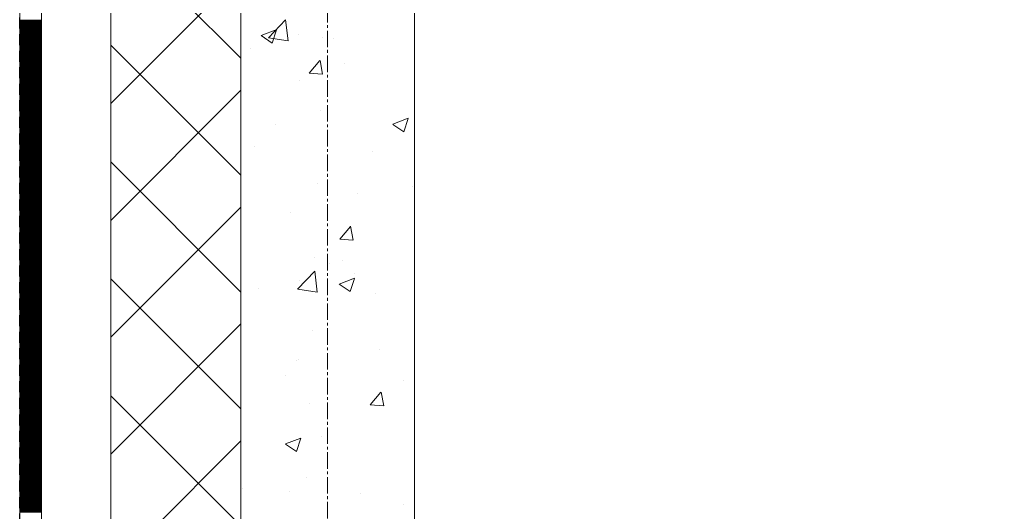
# Model space of a CAD drawing. Header units: millimetres. Extents: x 538266 to 1167394, y 114608 to 637157.
# Drawn here: x 828883 to 830013, y 194075 to 194643 of the extents above; entities that cross this region are included whole.
import ezdxf
from ezdxf.enums import TextEntityAlignment as Align

# ---------------------------------------------------------------- set-up
doc = ezdxf.new("R2010")
doc.units = ezdxf.units.MM
doc.linetypes.add('CENTER2', pattern=[28.575, 19.05, -3.175, 3.175, -3.175])
doc.linetypes.add('DASHED', pattern=[19.05, 12.7, -6.35])
doc.layers.get('Defpoints').update_dxf_attribs({"color": 140})
doc.layers.add('АР_Делит', color=120, linetype='Continuous', lineweight=0, plot=False)
for name, color, linetype, lineweight in [('АР_Стены ПЕНОблок', 52, 'Continuous', 20), ('АР_Тонкая', 254, 'Continuous', 5), ('АР_Утеплитель', 31, 'Continuous', 0), ('АР_Штриховка', 8, 'Continuous', 0)]:
    doc.layers.add(name, color=color, linetype=linetype, lineweight=lineweight)
doc.layers.add('РД_Оси_100', color=7, linetype='Continuous', lineweight=0, true_color=0x525252)
doc.styles.add('style1', font='ARIALN.TTF')

# ---------------------------------------------------------------- blocks, each defined once
blk = doc.blocks.new('2_этаж')
at = {"layer": 'АР_Стены ПЕНОблок', "color": 18, "linetype": 'Continuous', "lineweight": 20, "true_color": 0x000000}
for p, q in [((672773.6, 213213.2), (672773.6, 137013.2)), ((672973.6, 137013.2), (672973.6, 213213.2))]:
    blk.add_line(p, q, dxfattribs=at)
at = {"layer": 'АР_Тонкая', "color": 18, "linetype": 'Continuous', "lineweight": 5, "true_color": 0x000000}
for p, q in [((672518.6, 213213.2), (672518.6, 137013.2)), ((672543.6, 213213.2), (672543.6, 137013.2)), ((672543.6, 137013.2), (672543.6, 213213.2)), ((672623.6, 137013.2), (672623.6, 213213.2))]:
    blk.add_line(p, q, dxfattribs=at)
at = {"layer": 'АР_Утеплитель', "color": 18, "linetype": 'Continuous', "lineweight": 0, "true_color": 0x000000}
for p, q in [((672623.6, 213213.2), (672623.6, 137013.2)), ((672773.6, 137013.2), (672773.6, 213213.2))]:
    blk.add_line(p, q, dxfattribs=at)
at = {"layer": 'АР_Штриховка', "color": 18, "linetype": 'Continuous', "lineweight": 0, "true_color": 0x000000}
for p, q in [((672773.6, 194598.1), (672623.6, 194748.1)), ((672623.6, 194546), (672773.6, 194696)), ((672518.6, 194642), (672543.6, 194642)), ((672805.2, 194621.7), (672825, 194642.3)), ((672827.9, 194618.2), (672825.1, 194642.3)), ((672518.6, 194641), (672543.6, 194641)), ((672518.6, 194640), (672543.6, 194640)), ((672518.6, 194639), (672543.6, 194639)), ((672518.6, 194638), (672543.6, 194638)), ((672518.6, 194637), (672543.6, 194637)), ((672518.6, 194636), (672543.6, 194636)), ((672518.6, 194635), (672543.6, 194635)), ((672518.6, 194634), (672543.6, 194634)), ((672518.6, 194633), (672543.6, 194633)), ((672518.6, 194632), (672543.6, 194632)), ((672518.6, 194631), (672543.6, 194631)), ((672797, 194624.3), (672814.8, 194631.2)), ((672809.6, 194615.6), (672814.7, 194631)), ((672518.6, 194630), (672543.6, 194630)), ((672518.6, 194629), (672543.6, 194629)), ((672518.6, 194628), (672543.6, 194628)), ((672518.6, 194627), (672543.6, 194627)), ((672518.6, 194626), (672543.6, 194626)), ((672518.6, 194625), (672543.6, 194625)), ((672518.6, 194624), (672543.6, 194624)), ((672518.6, 194623), (672543.6, 194623)), ((672518.6, 194622), (672543.6, 194622)), ((672518.6, 194621), (672543.6, 194621)), ((672518.6, 194620), (672543.6, 194620)), ((672518.6, 194619), (672543.6, 194619)), ((672796.9, 194624.2), (672809.5, 194615.7)), ((672805.3, 194621.6), (672827.9, 194618.1)), ((672839.7, 194626), (672839.7, 194626)), ((672868, 194622.6), (672868, 194622.6)), ((672880.8, 194621.4), (672880.8, 194621.4)), ((672518.6, 194618), (672543.6, 194618)), ((672518.6, 194617), (672543.6, 194617)), ((672518.6, 194616), (672543.6, 194616)), ((672518.6, 194615), (672543.6, 194615)), ((672518.6, 194614), (672543.6, 194614)), ((672518.6, 194613), (672543.6, 194613)), ((672518.6, 194612), (672543.6, 194612)), ((672518.6, 194611), (672543.6, 194611)), ((672518.6, 194610), (672543.6, 194610)), ((672518.6, 194609), (672543.6, 194609)), ((672518.6, 194608), (672543.6, 194608)), ((672773.6, 194463.4), (672623.6, 194613.4)), ((672784.6, 194608.8), (672784.6, 194608.8)), ((672518.6, 194607), (672543.6, 194607)), ((672518.6, 194606), (672543.6, 194606)), ((672518.6, 194605), (672543.6, 194605)), ((672518.6, 194604), (672543.6, 194604)), ((672518.6, 194603), (672543.6, 194603)), ((672518.6, 194602), (672543.6, 194602)), ((672518.6, 194601), (672543.6, 194601)), ((672518.6, 194600), (672543.6, 194600)), ((672518.6, 194599), (672543.6, 194599)), ((672518.6, 194598), (672543.6, 194598)), ((672518.6, 194597), (672543.6, 194597)), ((672518.6, 194596), (672543.6, 194596)), ((672518.6, 194595), (672543.6, 194595)), ((672518.6, 194594), (672543.6, 194594)), ((672518.6, 194593), (672543.6, 194593)), ((672518.6, 194592), (672543.6, 194592)), ((672518.6, 194591), (672543.6, 194591)), ((672518.6, 194590), (672543.6, 194590)), ((672518.6, 194589), (672543.6, 194589)), ((672518.6, 194588), (672543.6, 194588)), ((672518.6, 194587), (672543.6, 194587)), ((672518.6, 194586), (672543.6, 194586)), ((672518.6, 194585), (672543.6, 194585)), ((672852.2, 194580.9), (672864.5, 194595.5)), ((672867.7, 194579.6), (672864.8, 194595.5)), ((672893.3, 194591.9), (672893.3, 194591.9)), ((672518.6, 194584), (672543.6, 194584)), ((672518.6, 194583), (672543.6, 194583)), ((672518.6, 194582), (672543.6, 194582)), ((672518.6, 194581), (672543.6, 194581)), ((672518.6, 194580), (672543.6, 194580)), ((672518.6, 194579), (672543.6, 194579)), ((672518.6, 194578), (672543.6, 194578)), ((672518.6, 194577), (672543.6, 194577)), ((672518.6, 194576), (672543.6, 194576)), ((672518.6, 194575), (672543.6, 194575)), ((672518.6, 194574), (672543.6, 194574)), ((672852.2, 194580.9), (672867.4, 194579.6)), ((672518.6, 194573), (672543.6, 194573)), ((672518.6, 194572), (672543.6, 194572)), ((672518.6, 194571), (672543.6, 194571)), ((672518.6, 194570), (672543.6, 194570)), ((672518.6, 194569), (672543.6, 194569)), ((672518.6, 194568), (672543.6, 194568)), ((672518.6, 194567), (672543.6, 194567)), ((672518.6, 194566), (672543.6, 194566)), ((672518.6, 194565), (672543.6, 194565)), ((672518.6, 194564), (672543.6, 194564)), ((672518.6, 194563), (672543.6, 194563)), ((672840.8, 194572.3), (672840.8, 194572.3)), ((672518.6, 194562), (672543.6, 194562)), ((672518.6, 194561), (672543.6, 194561)), ((672518.6, 194560), (672543.6, 194560)), ((672518.6, 194559), (672543.6, 194559)), ((672518.6, 194558), (672543.6, 194558)), ((672518.6, 194557), (672543.6, 194557)), ((672518.6, 194556), (672543.6, 194556)), ((672518.6, 194555), (672543.6, 194555)), ((672518.6, 194554), (672543.6, 194554)), ((672518.6, 194553), (672543.6, 194553)), ((672518.6, 194552), (672543.6, 194552)), ((672518.6, 194551), (672543.6, 194551)), ((672623.6, 194411.3), (672773.6, 194561.3)), ((672518.6, 194550), (672543.6, 194550)), ((672518.6, 194549), (672543.6, 194549)), ((672518.6, 194548), (672543.6, 194548)), ((672518.6, 194547), (672543.6, 194547)), ((672518.6, 194546), (672543.6, 194546)), ((672518.6, 194545), (672543.6, 194545)), ((672518.6, 194544), (672543.6, 194544)), ((672518.6, 194543), (672543.6, 194543)), ((672518.6, 194542), (672543.6, 194542)), ((672518.6, 194541), (672543.6, 194541)), ((672518.6, 194540), (672543.6, 194540)), ((672518.6, 194539), (672543.6, 194539)), ((672518.6, 194538), (672543.6, 194538)), ((672518.6, 194537), (672543.6, 194537)), ((672518.6, 194536), (672543.6, 194536)), ((672518.6, 194535), (672543.6, 194535)), ((672518.6, 194534), (672543.6, 194534)), ((672518.6, 194533), (672543.6, 194533)), ((672518.6, 194532), (672543.6, 194532)), ((672518.6, 194531), (672543.6, 194531)), ((672518.6, 194530), (672543.6, 194530)), ((672518.6, 194529), (672543.6, 194529)), ((672865, 194538), (672865, 194538)), ((672948.6, 194522.1), (672966.4, 194528.9)), ((672961.2, 194513.4), (672966.3, 194528.7)), ((672518.6, 194528), (672543.6, 194528)), ((672518.6, 194527), (672543.6, 194527)), ((672518.6, 194526), (672543.6, 194526)), ((672518.6, 194525), (672543.6, 194525)), ((672518.6, 194524), (672543.6, 194524)), ((672518.6, 194523), (672543.6, 194523)), ((672518.6, 194522), (672543.6, 194522)), ((672518.6, 194521), (672543.6, 194521)), ((672518.6, 194520), (672543.6, 194520)), ((672518.6, 194519), (672543.6, 194519)), ((672518.6, 194518), (672543.6, 194518)), ((672814, 194521.3), (672814, 194521.3)), ((672948.5, 194521.9), (672961.2, 194513.4)), ((672518.6, 194517), (672543.6, 194517)), ((672518.6, 194516), (672543.6, 194516)), ((672518.6, 194515), (672543.6, 194515)), ((672518.6, 194514), (672543.6, 194514)), ((672518.6, 194513), (672543.6, 194513)), ((672518.6, 194512), (672543.6, 194512)), ((672518.6, 194511), (672543.6, 194511)), ((672518.6, 194510), (672543.6, 194510)), ((672518.6, 194509), (672543.6, 194509)), ((672518.6, 194508), (672543.6, 194508)), ((672518.6, 194507), (672543.6, 194507)), ((672518.6, 194506), (672543.6, 194506)), ((672518.6, 194505), (672543.6, 194505)), ((672518.6, 194504), (672543.6, 194504)), ((672518.6, 194503), (672543.6, 194503)), ((672518.6, 194502), (672543.6, 194502)), ((672518.6, 194501), (672543.6, 194501)), ((672518.6, 194500), (672543.6, 194500)), ((672518.6, 194499), (672543.6, 194499)), ((672518.6, 194498), (672543.6, 194498)), ((672518.6, 194497), (672543.6, 194497)), ((672518.6, 194496), (672543.6, 194496)), ((672518.6, 194495), (672543.6, 194495)), ((672789.2, 194496.9), (672789.2, 194496.9)), ((672518.6, 194494), (672543.6, 194494)), ((672518.6, 194493), (672543.6, 194493)), ((672518.6, 194492), (672543.6, 194492)), ((672518.6, 194491), (672543.6, 194491)), ((672518.6, 194490), (672543.6, 194490)), ((672518.6, 194489), (672543.6, 194489)), ((672518.6, 194488), (672543.6, 194488)), ((672518.6, 194487), (672543.6, 194487)), ((672518.6, 194486), (672543.6, 194486)), ((672518.6, 194485), (672543.6, 194485)), ((672518.6, 194484), (672543.6, 194484)), ((672924.8, 194491.1), (672924.8, 194491.1)), ((672518.6, 194483), (672543.6, 194483)), ((672518.6, 194482), (672543.6, 194482)), ((672518.6, 194481), (672543.6, 194481)), ((672518.6, 194480), (672543.6, 194480)), ((672518.6, 194479), (672543.6, 194479)), ((672518.6, 194478), (672543.6, 194478)), ((672518.6, 194477), (672543.6, 194477)), ((672518.6, 194476), (672543.6, 194476)), ((672518.6, 194475), (672543.6, 194475)), ((672518.6, 194474), (672543.6, 194474)), ((672518.6, 194473), (672543.6, 194473)), ((672518.6, 194472), (672543.6, 194472)), ((672773.6, 194328.7), (672623.6, 194478.7)), ((672518.6, 194471), (672543.6, 194471)), ((672518.6, 194470), (672543.6, 194470)), ((672518.6, 194469), (672543.6, 194469)), ((672518.6, 194468), (672543.6, 194468)), ((672518.6, 194467), (672543.6, 194467)), ((672518.6, 194466), (672543.6, 194466)), ((672518.6, 194465), (672543.6, 194465)), ((672518.6, 194464), (672543.6, 194464)), ((672518.6, 194463), (672543.6, 194463)), ((672518.6, 194462), (672543.6, 194462)), ((672518.6, 194461), (672543.6, 194461)), ((672518.6, 194460), (672543.6, 194460)), ((672518.6, 194459), (672543.6, 194459)), ((672518.6, 194458), (672543.6, 194458)), ((672518.6, 194457), (672543.6, 194457)), ((672518.6, 194456), (672543.6, 194456)), ((672518.6, 194455), (672543.6, 194455)), ((672518.6, 194454), (672543.6, 194454)), ((672518.6, 194453), (672543.6, 194453)), ((672518.6, 194452), (672543.6, 194452)), ((672518.6, 194451), (672543.6, 194451)), ((672518.6, 194450), (672543.6, 194450)), ((672861.9, 194453.5), (672861.9, 194453.5)), ((672971.2, 194450.6), (672971.2, 194450.6)), ((672518.6, 194449), (672543.6, 194449)), ((672518.6, 194448), (672543.6, 194448)), ((672518.6, 194447), (672543.6, 194447)), ((672518.6, 194446), (672543.6, 194446)), ((672518.6, 194445), (672543.6, 194445)), ((672518.6, 194444), (672543.6, 194444)), ((672518.6, 194443), (672543.6, 194443)), ((672518.6, 194442), (672543.6, 194442)), ((672518.6, 194441), (672543.6, 194441)), ((672518.6, 194440), (672543.6, 194440)), ((672518.6, 194439), (672543.6, 194439)), ((672518.6, 194438), (672543.6, 194438)), ((672907.6, 194442.2), (672907.6, 194442.2)), ((672518.6, 194437), (672543.6, 194437)), ((672518.6, 194436), (672543.6, 194436)), ((672518.6, 194435), (672543.6, 194435)), ((672518.6, 194434), (672543.6, 194434)), ((672518.6, 194433), (672543.6, 194433)), ((672518.6, 194432), (672543.6, 194432)), ((672518.6, 194431), (672543.6, 194431)), ((672518.6, 194430), (672543.6, 194430)), ((672518.6, 194429), (672543.6, 194429)), ((672518.6, 194428), (672543.6, 194428)), ((672518.6, 194427), (672543.6, 194427)), ((672518.6, 194426), (672543.6, 194426)), ((672518.6, 194425), (672543.6, 194425)), ((672518.6, 194424), (672543.6, 194424)), ((672518.6, 194423), (672543.6, 194423)), ((672518.6, 194422), (672543.6, 194422)), ((672518.6, 194421), (672543.6, 194421)), ((672518.6, 194420), (672543.6, 194420)), ((672518.6, 194419), (672543.6, 194419)), ((672518.6, 194418), (672543.6, 194418)), ((672518.6, 194417), (672543.6, 194417)), ((672518.6, 194416), (672543.6, 194416)), ((672623.6, 194276.6), (672773.6, 194426.6)), ((672830.3, 194420.7), (672830.3, 194420.7)), ((672518.6, 194415), (672543.6, 194415)), ((672518.6, 194414), (672543.6, 194414)), ((672518.6, 194413), (672543.6, 194413)), ((672518.6, 194412), (672543.6, 194412)), ((672518.6, 194411), (672543.6, 194411)), ((672518.6, 194410), (672543.6, 194410)), ((672518.6, 194409), (672543.6, 194409)), ((672518.6, 194408), (672543.6, 194408)), ((672518.6, 194407), (672543.6, 194407)), ((672518.6, 194406), (672543.6, 194406)), ((672518.6, 194405), (672543.6, 194405)), ((672887.5, 194389.8), (672899.7, 194404.4)), ((672902.9, 194388.6), (672900, 194404.5)), ((672518.6, 194404), (672543.6, 194404)), ((672518.6, 194403), (672543.6, 194403)), ((672518.6, 194402), (672543.6, 194402)), ((672518.6, 194401), (672543.6, 194401)), ((672518.6, 194400), (672543.6, 194400)), ((672518.6, 194399), (672543.6, 194399)), ((672518.6, 194398), (672543.6, 194398)), ((672518.6, 194397), (672543.6, 194397)), ((672518.6, 194396), (672543.6, 194396)), ((672518.6, 194395), (672543.6, 194395)), ((672518.6, 194394), (672543.6, 194394)), ((672518.6, 194393), (672543.6, 194393)), ((672518.6, 194392), (672543.6, 194392)), ((672518.6, 194391), (672543.6, 194391)), ((672518.6, 194390), (672543.6, 194390)), ((672518.6, 194389), (672543.6, 194389)), ((672518.6, 194388), (672543.6, 194388)), ((672518.6, 194387), (672543.6, 194387)), ((672518.6, 194386), (672543.6, 194386)), ((672518.6, 194385), (672543.6, 194385)), ((672518.6, 194384), (672543.6, 194384)), ((672518.6, 194383), (672543.6, 194383)), ((672518.6, 194382), (672543.6, 194382)), ((672887.5, 194389.8), (672902.7, 194388.5)), ((672518.6, 194381), (672543.6, 194381)), ((672518.6, 194380), (672543.6, 194380)), ((672518.6, 194379), (672543.6, 194379)), ((672518.6, 194378), (672543.6, 194378)), ((672518.6, 194377), (672543.6, 194377)), ((672518.6, 194376), (672543.6, 194376)), ((672518.6, 194375), (672543.6, 194375)), ((672518.6, 194374), (672543.6, 194374)), ((672518.6, 194373), (672543.6, 194373)), ((672518.6, 194372), (672543.6, 194372)), ((672518.6, 194371), (672543.6, 194371)), ((672518.6, 194370), (672543.6, 194370)), ((672518.6, 194369), (672543.6, 194369)), ((672518.6, 194368), (672543.6, 194368)), ((672518.6, 194367), (672543.6, 194367)), ((672518.6, 194366), (672543.6, 194366)), ((672518.6, 194365), (672543.6, 194365)), ((672518.6, 194364), (672543.6, 194364)), ((672518.6, 194363), (672543.6, 194363)), ((672518.6, 194362), (672543.6, 194362)), ((672518.6, 194361), (672543.6, 194361)), ((672518.6, 194360), (672543.6, 194360)), ((672518.6, 194359), (672543.6, 194359)), ((672858.8, 194368.9), (672858.8, 194368.9)), ((672875.3, 194361.4), (672875.3, 194361.4)), ((672891.1, 194364.9), (672891.1, 194364.9)), ((672518.6, 194358), (672543.6, 194358)), ((672518.6, 194357), (672543.6, 194357)), ((672518.6, 194356), (672543.6, 194356)), ((672518.6, 194355), (672543.6, 194355)), ((672518.6, 194354), (672543.6, 194354)), ((672518.6, 194353), (672543.6, 194353)), ((672518.6, 194352), (672543.6, 194352)), ((672518.6, 194351), (672543.6, 194351)), ((672518.6, 194350), (672543.6, 194350)), ((672518.6, 194349), (672543.6, 194349)), ((672518.6, 194348), (672543.6, 194348)), ((672838.9, 194332.2), (672858.7, 194352.8)), ((672861.6, 194328.7), (672858.8, 194352.8)), ((672904.3, 194350.4), (672904.3, 194350.4)), ((672518.6, 194347), (672543.6, 194347)), ((672518.6, 194346), (672543.6, 194346)), ((672518.6, 194345), (672543.6, 194345)), ((672518.6, 194344), (672543.6, 194344)), ((672518.6, 194343), (672543.6, 194343)), ((672518.6, 194342), (672543.6, 194342)), ((672518.6, 194341), (672543.6, 194341)), ((672518.6, 194340), (672543.6, 194340)), ((672518.6, 194339), (672543.6, 194339)), ((672518.6, 194338), (672543.6, 194338)), ((672518.6, 194337), (672543.6, 194337)), ((672773.6, 194194), (672623.6, 194344)), ((672840.8, 194342), (672840.8, 194342)), ((672886.7, 194337.7), (672899.4, 194329.2)), ((672886.8, 194337.9), (672904.6, 194344.7)), ((672899.4, 194329.2), (672904.5, 194344.5)), ((672518.6, 194336), (672543.6, 194336)), ((672518.6, 194335), (672543.6, 194335)), ((672518.6, 194334), (672543.6, 194334)), ((672518.6, 194333), (672543.6, 194333)), ((672518.6, 194332), (672543.6, 194332)), ((672518.6, 194331), (672543.6, 194331)), ((672518.6, 194330), (672543.6, 194330)), ((672518.6, 194329), (672543.6, 194329)), ((672518.6, 194328), (672543.6, 194328)), ((672518.6, 194327), (672543.6, 194327)), ((672518.6, 194326), (672543.6, 194326)), ((672518.6, 194325), (672543.6, 194325)), ((672793.3, 194333), (672793.3, 194333)), ((672839, 194332.1), (672861.6, 194328.6)), ((672928.9, 194327.2), (672928.9, 194327.2)), ((672518.6, 194324), (672543.6, 194324)), ((672518.6, 194323), (672543.6, 194323)), ((672518.6, 194322), (672543.6, 194322)), ((672518.6, 194321), (672543.6, 194321)), ((672518.6, 194320), (672543.6, 194320)), ((672518.6, 194319), (672543.6, 194319)), ((672518.6, 194318), (672543.6, 194318)), ((672518.6, 194317), (672543.6, 194317)), ((672518.6, 194316), (672543.6, 194316)), ((672518.6, 194315), (672543.6, 194315)), ((672518.6, 194314), (672543.6, 194314)), ((672518.6, 194313), (672543.6, 194313)), ((672518.6, 194312), (672543.6, 194312)), ((672518.6, 194311), (672543.6, 194311)), ((672518.6, 194310), (672543.6, 194310)), ((672518.6, 194309), (672543.6, 194309)), ((672518.6, 194308), (672543.6, 194308)), ((672518.6, 194307), (672543.6, 194307)), ((672518.6, 194306), (672543.6, 194306)), ((672518.6, 194305), (672543.6, 194305)), ((672518.6, 194304), (672543.6, 194304)), ((672518.6, 194303), (672543.6, 194303)), ((672518.6, 194302), (672543.6, 194302)), ((672518.6, 194301), (672543.6, 194301)), ((672518.6, 194300), (672543.6, 194300)), ((672518.6, 194299), (672543.6, 194299)), ((672518.6, 194298), (672543.6, 194298)), ((672518.6, 194297), (672543.6, 194297)), ((672518.6, 194296), (672543.6, 194296)), ((672518.6, 194295), (672543.6, 194295)), ((672518.6, 194294), (672543.6, 194294)), ((672518.6, 194293), (672543.6, 194293)), ((672518.6, 194292), (672543.6, 194292)), ((672518.6, 194291), (672543.6, 194291)), ((672623.6, 194141.9), (672773.6, 194291.9)), ((672518.6, 194290), (672543.6, 194290)), ((672518.6, 194289), (672543.6, 194289)), ((672518.6, 194288), (672543.6, 194288)), ((672518.6, 194287), (672543.6, 194287)), ((672518.6, 194286), (672543.6, 194286)), ((672518.6, 194285), (672543.6, 194285)), ((672518.6, 194284), (672543.6, 194284)), ((672518.6, 194283), (672543.6, 194283)), ((672518.6, 194282), (672543.6, 194282)), ((672518.6, 194281), (672543.6, 194281)), ((672518.6, 194280), (672543.6, 194280)), ((672855.7, 194284.4), (672855.7, 194284.4)), ((672518.6, 194279), (672543.6, 194279)), ((672518.6, 194278), (672543.6, 194278)), ((672518.6, 194277), (672543.6, 194277)), ((672518.6, 194276), (672543.6, 194276)), ((672518.6, 194275), (672543.6, 194275)), ((672518.6, 194274), (672543.6, 194274)), ((672518.6, 194273), (672543.6, 194273)), ((672518.6, 194272), (672543.6, 194272)), ((672518.6, 194271), (672543.6, 194271)), ((672518.6, 194270), (672543.6, 194270)), ((672518.6, 194269), (672543.6, 194269)), ((672518.6, 194268), (672543.6, 194268)), ((672518.6, 194267), (672543.6, 194267)), ((672518.6, 194266), (672543.6, 194266)), ((672518.6, 194265), (672543.6, 194265)), ((672518.6, 194264), (672543.6, 194264)), ((672518.6, 194263), (672543.6, 194263)), ((672518.6, 194262), (672543.6, 194262)), ((672518.6, 194261), (672543.6, 194261)), ((672518.6, 194260), (672543.6, 194260)), ((672518.6, 194259), (672543.6, 194259)), ((672518.6, 194258), (672543.6, 194258)), ((672933.7, 194262.9), (672933.7, 194262.9)), ((672518.6, 194257), (672543.6, 194257)), ((672518.6, 194256), (672543.6, 194256)), ((672518.6, 194255), (672543.6, 194255)), ((672518.6, 194254), (672543.6, 194254)), ((672518.6, 194253), (672543.6, 194253)), ((672518.6, 194252), (672543.6, 194252)), ((672518.6, 194251), (672543.6, 194251)), ((672518.6, 194250), (672543.6, 194250)), ((672518.6, 194249), (672543.6, 194249)), ((672518.6, 194248), (672543.6, 194248)), ((672518.6, 194247), (672543.6, 194247)), ((672518.6, 194246), (672543.6, 194246)), ((672837.5, 194250.2), (672837.5, 194250.2)), ((672840, 194250.6), (672840, 194250.6)), ((672518.6, 194245), (672543.6, 194245)), ((672518.6, 194244), (672543.6, 194244)), ((672518.6, 194243), (672543.6, 194243)), ((672518.6, 194242), (672543.6, 194242)), ((672518.6, 194241), (672543.6, 194241)), ((672518.6, 194240), (672543.6, 194240)), ((672518.6, 194239), (672543.6, 194239)), ((672518.6, 194238), (672543.6, 194238)), ((672518.6, 194237), (672543.6, 194237)), ((672518.6, 194236), (672543.6, 194236)), ((672518.6, 194235), (672543.6, 194235)), ((672773.9, 194241.8), (672773.9, 194241.8)), ((672518.6, 194234), (672543.6, 194234)), ((672518.6, 194233), (672543.6, 194233)), ((672518.6, 194232), (672543.6, 194232)), ((672518.6, 194231), (672543.6, 194231)), ((672518.6, 194230), (672543.6, 194230)), ((672518.6, 194229), (672543.6, 194229)), ((672518.6, 194228), (672543.6, 194228)), ((672518.6, 194227), (672543.6, 194227)), ((672518.6, 194226), (672543.6, 194226)), ((672518.6, 194225), (672543.6, 194225)), ((672518.6, 194224), (672543.6, 194224)), ((672824.8, 194232.2), (672824.8, 194232.2)), ((672960.4, 194226.5), (672960.4, 194226.5)), ((672518.6, 194223), (672543.6, 194223)), ((672518.6, 194222), (672543.6, 194222)), ((672518.6, 194221), (672543.6, 194221)), ((672518.6, 194220), (672543.6, 194220)), ((672518.6, 194219), (672543.6, 194219)), ((672518.6, 194218), (672543.6, 194218)), ((672518.6, 194217), (672543.6, 194217)), ((672518.6, 194216), (672543.6, 194216)), ((672518.6, 194215), (672543.6, 194215)), ((672518.6, 194214), (672543.6, 194214)), ((672518.6, 194213), (672543.6, 194213)), ((672518.6, 194212), (672543.6, 194212)), ((672922.7, 194198.8), (672935, 194213.4)), ((672938.2, 194197.5), (672935.2, 194213.4)), ((672518.6, 194211), (672543.6, 194211)), ((672518.6, 194210), (672543.6, 194210)), ((672518.6, 194209), (672543.6, 194209)), ((672518.6, 194208), (672543.6, 194208)), ((672518.6, 194207), (672543.6, 194207)), ((672518.6, 194206), (672543.6, 194206)), ((672518.6, 194205), (672543.6, 194205)), ((672518.6, 194204), (672543.6, 194204)), ((672518.6, 194203), (672543.6, 194203)), ((672518.6, 194202), (672543.6, 194202)), ((672518.6, 194201), (672543.6, 194201)), ((672773.6, 194059.3), (672623.6, 194209.3)), ((672518.6, 194200), (672543.6, 194200)), ((672518.6, 194199), (672543.6, 194199)), ((672518.6, 194198), (672543.6, 194198)), ((672518.6, 194197), (672543.6, 194197)), ((672518.6, 194196), (672543.6, 194196)), ((672518.6, 194195), (672543.6, 194195)), ((672518.6, 194194), (672543.6, 194194)), ((672518.6, 194193), (672543.6, 194193)), ((672518.6, 194192), (672543.6, 194192)), ((672518.6, 194191), (672543.6, 194191)), ((672518.6, 194190), (672543.6, 194190)), ((672852.6, 194199.8), (672852.6, 194199.8)), ((672922.7, 194198.8), (672937.9, 194197.4)), ((672518.6, 194189), (672543.6, 194189)), ((672518.6, 194188), (672543.6, 194188)), ((672518.6, 194187), (672543.6, 194187)), ((672518.6, 194186), (672543.6, 194186)), ((672518.6, 194185), (672543.6, 194185)), ((672518.6, 194184), (672543.6, 194184)), ((672518.6, 194183), (672543.6, 194183)), ((672518.6, 194182), (672543.6, 194182)), ((672518.6, 194181), (672543.6, 194181)), ((672518.6, 194180), (672543.6, 194180)), ((672518.6, 194179), (672543.6, 194179)), ((672518.6, 194178), (672543.6, 194178)), ((672518.6, 194177), (672543.6, 194177)), ((672518.6, 194176), (672543.6, 194176)), ((672518.6, 194175), (672543.6, 194175)), ((672518.6, 194174), (672543.6, 194174)), ((672518.6, 194173), (672543.6, 194173)), ((672518.6, 194172), (672543.6, 194172)), ((672518.6, 194171), (672543.6, 194171)), ((672518.6, 194170), (672543.6, 194170)), ((672518.6, 194169), (672543.6, 194169)), ((672518.6, 194168), (672543.6, 194168)), ((672518.6, 194167), (672543.6, 194167)), ((672518.6, 194166), (672543.6, 194166)), ((672518.6, 194165), (672543.6, 194165)), ((672518.6, 194164), (672543.6, 194164)), ((672518.6, 194163), (672543.6, 194163)), ((672518.6, 194162), (672543.6, 194162)), ((672518.6, 194161), (672543.6, 194161)), ((672518.6, 194160), (672543.6, 194160)), ((672518.6, 194159), (672543.6, 194159)), ((672518.6, 194158), (672543.6, 194158)), ((672518.6, 194157), (672543.6, 194157)), ((672518.6, 194156), (672543.6, 194156)), ((672623.6, 194007.2), (672773.6, 194157.2)), ((672825, 194153.7), (672842.8, 194160.5)), ((672837.6, 194145), (672842.7, 194160.4)), ((672866.9, 194162.7), (672866.9, 194162.7)), ((672518.6, 194155), (672543.6, 194155)), ((672518.6, 194154), (672543.6, 194154)), ((672518.6, 194153), (672543.6, 194153)), ((672518.6, 194152), (672543.6, 194152)), ((672518.6, 194151), (672543.6, 194151)), ((672518.6, 194150), (672543.6, 194150)), ((672518.6, 194149), (672543.6, 194149)), ((672518.6, 194148), (672543.6, 194148)), ((672518.6, 194147), (672543.6, 194147)), ((672518.6, 194146), (672543.6, 194146)), ((672518.6, 194145), (672543.6, 194145)), ((672824.9, 194153.5), (672837.6, 194145)), ((672518.6, 194144), (672543.6, 194144)), ((672518.6, 194143), (672543.6, 194143)), ((672518.6, 194142), (672543.6, 194142)), ((672518.6, 194141), (672543.6, 194141)), ((672518.6, 194140), (672543.6, 194140)), ((672518.6, 194139), (672543.6, 194139)), ((672518.6, 194138), (672543.6, 194138)), ((672518.6, 194137), (672543.6, 194137)), ((672518.6, 194136), (672543.6, 194136)), ((672518.6, 194135), (672543.6, 194135)), ((672518.6, 194134), (672543.6, 194134)), ((672518.6, 194133), (672543.6, 194133)), ((672518.6, 194132), (672543.6, 194132)), ((672518.6, 194131), (672543.6, 194131)), ((672518.6, 194130), (672543.6, 194130)), ((672518.6, 194129), (672543.6, 194129)), ((672518.6, 194128), (672543.6, 194128)), ((672518.6, 194127), (672543.6, 194127)), ((672518.6, 194126), (672543.6, 194126)), ((672518.6, 194125), (672543.6, 194125)), ((672518.6, 194124), (672543.6, 194124)), ((672518.6, 194123), (672543.6, 194123)), ((672518.6, 194122), (672543.6, 194122)), ((672518.6, 194121), (672543.6, 194121)), ((672518.6, 194120), (672543.6, 194120)), ((672518.6, 194119), (672543.6, 194119)), ((672518.6, 194118), (672543.6, 194118)), ((672518.6, 194117), (672543.6, 194117)), ((672518.6, 194116), (672543.6, 194116)), ((672518.6, 194115), (672543.6, 194115)), ((672518.6, 194114), (672543.6, 194114)), ((672518.6, 194113), (672543.6, 194113)), ((672518.6, 194112), (672543.6, 194112)), ((672518.6, 194111), (672543.6, 194111)), ((672849.5, 194115.3), (672849.5, 194115.3)), ((672518.6, 194110), (672543.6, 194110)), ((672518.6, 194109), (672543.6, 194109)), ((672518.6, 194108), (672543.6, 194108)), ((672518.6, 194107), (672543.6, 194107)), ((672518.6, 194106), (672543.6, 194106)), ((672518.6, 194105), (672543.6, 194105)), ((672518.6, 194104), (672543.6, 194104)), ((672518.6, 194103), (672543.6, 194103)), ((672518.6, 194102), (672543.6, 194102)), ((672518.6, 194101), (672543.6, 194101)), ((672518.6, 194100), (672543.6, 194100)), ((672518.6, 194099), (672543.6, 194099)), ((672775.3, 194102.4), (672775.3, 194102.4)), ((672829.5, 194099.1), (672829.5, 194099.1)), ((672518.6, 194098), (672543.6, 194098)), ((672518.6, 194097), (672543.6, 194097)), ((672518.6, 194096), (672543.6, 194096)), ((672518.6, 194095), (672543.6, 194095)), ((672518.6, 194094), (672543.6, 194094)), ((672518.6, 194093), (672543.6, 194093)), ((672518.6, 194092), (672543.6, 194092)), ((672518.6, 194091), (672543.6, 194091)), ((672518.6, 194090), (672543.6, 194090)), ((672518.6, 194089), (672543.6, 194089)), ((672518.6, 194088), (672543.6, 194088)), ((672910.9, 194096.7), (672910.9, 194096.7)), ((672518.6, 194087), (672543.6, 194087)), ((672518.6, 194086), (672543.6, 194086)), ((672518.6, 194085), (672543.6, 194085)), ((672518.6, 194084), (672543.6, 194084)), ((672518.6, 194083), (672543.6, 194083)), ((672518.6, 194082), (672543.6, 194082)), ((672518.6, 194081), (672543.6, 194081)), ((672518.6, 194080), (672543.6, 194080)), ((672518.6, 194079), (672543.6, 194079)), ((672518.6, 194078), (672543.6, 194078)), ((672518.6, 194077), (672543.6, 194077)), ((672960.5, 194083.6), (672960.5, 194083.6)), ((672518.6, 194076), (672543.6, 194076)), ((672518.6, 194075), (672543.6, 194075))]:
    blk.add_line(p, q, dxfattribs=at)
at = {"layer": 'Defpoints', "color": 18, "true_color": 0x000000, "style": 'style1'}
for p in [(677970.6, 219836.4), (678101.2, 211681.4)]:
    blk.add_attdef('АР-ПОМЕЩЕНИЕ:НАИМЕНОВАНИЕ', text='', height=100, dxfattribs=at).set_placement(p, align=Align.MIDDLE)
blk = doc.blocks.new('СОШ_2200_АР_ОСИ_М100_28.05.24')
at = {"layer": 'АР_Делит', "color": 251, "linetype": 'DASHED', "true_color": 0x636466}
blk.add_lwpolyline([(-355, 13145), (-355, 100855), (37145, 100855), (37145, 129155), (72745, 129155), (72745, 135155), (114955, 135155), (114955, -355)], dxfattribs=at)
at = {"layer": 'РД_Оси_100', "color": 251, "linetype": 'CENTER2', "true_color": 0x636466}
blk.add_line((0, -6155), (0, 139938.679), dxfattribs=at)

msp = doc.modelspace()

# ---------------------------------------------------------------- block references
msp.add_blockref('2_этаж', (156364.3, 0))
at = {"layer": 'РД_Оси_100'}
msp.add_blockref('СОШ_2200_АР_ОСИ_М100_28.05.24', (829237.8, 122413.2), dxfattribs=at)

doc.saveas('drawing.dxf')
